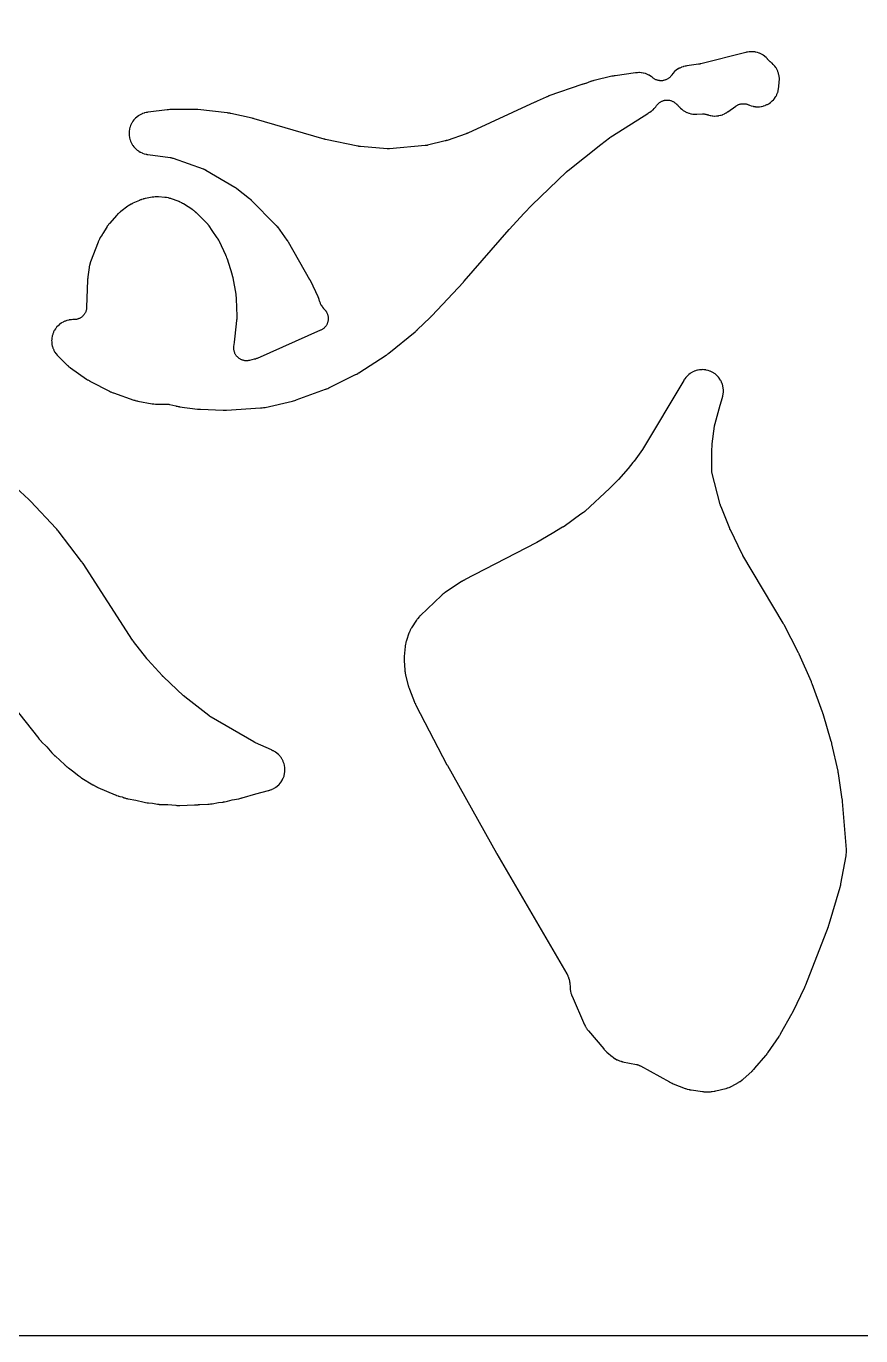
# Model space of a CAD drawing. Header units: millimetres. Extents: x 0 to 300, y 0 to 300.
# Drawn here: x 130.7 to 229, y -0.1 to 154.2 of the extents above; entities that cross this region are included whole.
import ezdxf

# ---------------------------------------------------------------- set-up
doc = ezdxf.new("R2010")
doc.units = ezdxf.units.MM
doc.layers.add('CUT', color=7, linetype='CONTINUOUS')

msp = doc.modelspace()

# ---------------------------------------------------------------- linework, layer by layer
at = {"layer": 'CUT'}
for points in [[(300.0625, 298.5625), (300.0625, 1.467), (300.0625, 1.4375), (300.0625, 0.5522), (300.0589, 0.4788), (300.0503, 0.4206), (300.036, 0.3635), (300.0162, 0.3082), (299.991, 0.255), (299.9608, 0.2046), (299.9257, 0.1573), (299.8863, 0.1137), (299.8427, 0.0743), (299.7954, 0.0392), (299.745, 0.009), (299.6918, -0.0162), (299.6365, -0.036), (299.5794, -0.0503), (299.5212, -0.0589), (299.4478, -0.0625), (298.5625, -0.0625), (1.4375, -0.0625)], [(128.2864, 75.2157), (132.1765, 70.2957), (132.1875, 70.2822), (132.2604, 70.1953), (132.2718, 70.1821), (132.3665, 70.0757), (132.3783, 70.0628), (132.4561, 69.9803), (132.4683, 69.9677), (133.1257, 69.3103), (133.7095, 68.6225), (133.7179, 68.6129), (133.7727, 68.5509), (133.7813, 68.5415), (133.8151, 68.505), (133.8327, 68.4866), (133.9501, 68.37), (133.9685, 68.3525), (134.0053, 68.3189), (134.0148, 68.3105), (134.0771, 68.256), (134.0868, 68.2477), (134.7119, 67.7241), (135.2111, 67.2249), (135.221, 67.2152), (135.2865, 67.1526), (135.2967, 67.1431), (135.337, 67.1065), (135.358, 67.0882), (135.4973, 66.9726), (135.5192, 66.9553), (135.5626, 66.9226), (135.5738, 66.9143), (135.6474, 66.8615), (135.6588, 66.8535), (136.162, 66.5095), (136.8749, 65.9124), (136.883, 65.9057), (136.9395, 65.86), (136.948, 65.8533), (136.9856, 65.824), (137.004, 65.8102), (137.1202, 65.7266), (137.1384, 65.714), (137.1703, 65.6928), (137.179, 65.6871), (137.2396, 65.6484), (137.2495, 65.6422), (138.5542, 64.8423), (138.5652, 64.8358), (138.6362, 64.7943), (138.6472, 64.788), (138.6905, 64.764), (138.7129, 64.7521), (138.86, 64.6782), (138.8829, 64.6673), (138.9157, 64.6525), (138.9566, 64.63), (138.9821, 64.6167), (139.0324, 64.5921), (139.0453, 64.5859), (139.13, 64.5468), (139.1431, 64.541), (141.1932, 63.6542), (141.2055, 63.649), (141.2857, 63.6164), (141.2981, 63.6115), (141.3467, 63.593), (141.3719, 63.5841), (141.5362, 63.5297), (141.5617, 63.5219), (141.6118, 63.5078), (141.6246, 63.5043), (141.7085, 63.4827), (141.7214, 63.4795), (142.0007, 63.4139), (142.0944, 63.3764), (142.1085, 63.3709), (142.2005, 63.3367), (142.2147, 63.3317), (142.2705, 63.3125), (142.2993, 63.3034), (142.4878, 63.2492), (142.517, 63.2416), (142.5744, 63.2281), (142.5891, 63.2249), (142.6852, 63.2049), (142.7, 63.202), (143.5958, 63.0394), (144.5883, 62.8063), (144.609, 62.8019), (144.7443, 62.7751), (144.7652, 62.7714), (144.936, 62.7438), (144.9571, 62.7408), (145.0939, 62.7237), (145.115, 62.7214), (145.5714, 62.6807), (146.1686, 62.5722), (146.1814, 62.57), (146.2648, 62.5567), (146.2777, 62.5548), (146.328, 62.5479), (146.3539, 62.545), (146.5221, 62.5293), (146.548, 62.5274), (146.5988, 62.5249), (146.6118, 62.5244), (146.6963, 62.5221), (146.7093, 62.5218), (147.3975, 62.5175), (148.3048, 62.4365), (148.3246, 62.4351), (148.4531, 62.4278), (148.4729, 62.4271), (148.6343, 62.4233), (148.6542, 62.4232), (148.7829, 62.4245), (148.8027, 62.425), (150.5039, 62.4982), (150.6523, 62.4972), (150.6694, 62.4974), (150.7802, 62.4998), (150.7972, 62.5005), (150.9361, 62.5075), (150.9532, 62.5086), (151.0636, 62.5173), (151.0806, 62.5189), (151.1427, 62.5256), (152.0778, 62.5658), (152.0987, 62.5671), (152.2341, 62.5777), (152.2549, 62.5796), (152.4242, 62.5988), (152.4449, 62.6015), (152.5792, 62.6215), (152.5998, 62.6249), (153.3575, 62.7646), (153.8811, 62.821), (153.903, 62.8238), (154.0449, 62.8444), (154.0667, 62.848), (154.2436, 62.8804), (154.2653, 62.8848), (154.4053, 62.9158), (154.4267, 62.9209), (154.9636, 63.0606), (155.7282, 63.2016), (155.7443, 63.2048), (155.8488, 63.227), (155.8649, 63.2307), (155.9952, 63.2622), (156.0111, 63.2663), (156.1143, 63.2942), (156.1301, 63.2987), (157.7579, 63.7879), (159.2519, 64.1767), (159.2661, 64.1806), (159.3583, 64.207), (159.3724, 64.2112), (159.4274, 64.2285), (159.4553, 64.238), (159.6327, 64.3033), (159.687, 64.3264), (159.8547, 64.4077), (159.9065, 64.436), (160.0655, 64.5334), (160.1142, 64.5667), (160.2629, 64.6792), (160.3081, 64.7171), (160.445, 64.8437), (160.4863, 64.8858), (160.6101, 65.0252), (160.6471, 65.0712), (160.7566, 65.2221), (160.7888, 65.2715), (160.883, 65.4324), (160.9103, 65.4847), (160.9882, 65.6541), (161.0102, 65.7089), (161.0711, 65.8851), (161.0876, 65.9417), (161.1309, 66.1231), (161.1418, 66.1811), (161.1671, 66.3658), (161.1722, 66.4246), (161.1792, 66.6109), (161.1785, 66.6699), (161.1672, 66.856), (161.1608, 66.9146), (161.1313, 67.0987), (161.1191, 67.1564), (161.0716, 67.3368), (161.0538, 67.393), (160.9889, 67.5678), (160.9657, 67.622), (160.8839, 67.7896), (160.8555, 67.8413), (160.7577, 68), (160.7243, 68.0486), (160.6113, 68.197), (160.5734, 68.2421), (160.4464, 68.3787), (160.4042, 68.4199), (160.2644, 68.5433), (160.2183, 68.5801), (160.0671, 68.6892), (160.0177, 68.7214), (159.8542, 68.8164), (159.8284, 68.8306), (159.7772, 68.8571), (159.7641, 68.8637), (159.6779, 68.9057), (159.6645, 68.912), (159.5804, 68.9504), (157.7133, 69.8032), (157.7034, 69.8077), (157.6806, 69.8185), (157.6708, 69.8232), (157.6589, 69.829), (157.6492, 69.8338), (157.6266, 69.8451), (157.6169, 69.85), (157.6058, 69.8557), (157.5962, 69.8608), (157.5739, 69.8726), (157.5644, 69.8778), (157.5528, 69.8841), (157.5433, 69.8894), (157.5213, 69.9018), (157.5119, 69.9072), (152.476, 72.8225), (152.4623, 72.8306), (152.4304, 72.8498), (152.4168, 72.8581), (152.4004, 72.8684), (152.387, 72.877), (152.3558, 72.8973), (152.3426, 72.9061), (152.3275, 72.9164), (152.3143, 72.9254), (152.2839, 72.9468), (152.271, 72.9561), (152.2553, 72.9676), (152.2425, 72.9771), (152.2129, 72.9995), (152.2003, 73.0093), (149.3911, 75.2184), (149.3837, 75.2243), (149.3663, 75.2382), (149.359, 75.2442), (149.35, 75.2516), (149.3427, 75.2577), (149.3257, 75.272), (149.3184, 75.2781), (149.3101, 75.2852), (149.3029, 75.2915), (149.2862, 75.3061), (149.2791, 75.3124), (149.2704, 75.3201), (149.2634, 75.3265), (149.247, 75.3415), (149.24, 75.348), (146.8663, 77.5635), (146.8611, 77.5684), (146.849, 77.5798), (146.8439, 77.5848), (146.8315, 77.5966), (146.8253, 77.6028), (146.8106, 77.6171), (146.8044, 77.6233), (146.7973, 77.6305), (146.7911, 77.6367), (146.7767, 77.6514), (146.7706, 77.6577), (146.7674, 77.661), (146.7603, 77.6686), (146.7437, 77.6862), (146.7366, 77.6939), (145.02, 79.5671), (145.0134, 79.5743), (144.9982, 79.5913), (144.9917, 79.5986), (144.984, 79.6073), (144.9777, 79.6146), (144.9631, 79.6317), (144.9568, 79.639), (144.9496, 79.6476), (144.9435, 79.655), (144.9291, 79.6724), (144.923, 79.68), (144.9156, 79.6892), (144.9096, 79.6967), (144.8956, 79.7145), (144.8897, 79.7221), (143.3424, 81.7336), (143.337, 81.7408), (143.3243, 81.7576), (143.3189, 81.7648), (143.3124, 81.7737), (143.307, 81.781), (143.2947, 81.7981), (143.2895, 81.8054), (143.2835, 81.8139), (143.2783, 81.8213), (143.2663, 81.8386), (143.2612, 81.8461), (143.255, 81.8552), (143.25, 81.8627), (143.2383, 81.8802), (143.2334, 81.8878), (137.387, 90.9004), (137.381, 90.9095), (137.3386, 90.9723), (137.332, 90.9819), (137.2777, 91.0591), (137.271, 91.0684), (137.227, 91.1286), (137.2196, 91.1384), (134.4543, 94.7571), (134.445, 94.7689), (134.3838, 94.845), (134.3742, 94.8566), (134.295, 94.9502), (134.2851, 94.9616), (134.2201, 95.0345), (134.21, 95.0456), (131.192, 98.2673), (131.1848, 98.2749), (131.1343, 98.3269), (131.1265, 98.3348), (131.0623, 98.3985), (131.0545, 98.4062), (131.0029, 98.4556), (130.9944, 98.4636), (123.8301, 105.0611)]]:
    msp.add_lwpolyline(points, dxfattribs=at)
for points in [[(133.7289, 116.7149), (133.7676, 116.5348), (133.7825, 116.4785), (133.8385, 116.303), (133.8588, 116.2484), (133.9315, 116.0791), (133.9571, 116.0268), (134.0459, 115.8653), (134.0764, 115.8157), (134.1804, 115.6637), (134.2156, 115.6172), (134.3355, 115.4741), (134.3548, 115.4522), (134.3934, 115.4104), (134.4034, 115.3998), (134.4693, 115.3318), (134.4796, 115.3215), (135.52, 114.2993), (135.5288, 114.2909), (135.5867, 114.2363), (135.5957, 114.228), (135.6311, 114.1959), (135.6496, 114.1798), (135.7718, 114.078), (135.7909, 114.0627), (135.8288, 114.0336), (135.8386, 114.0263), (135.9027, 113.9791), (135.9127, 113.972), (137.7968, 112.6458), (137.8142, 112.634), (137.9289, 112.5591), (137.9468, 112.5479), (138.0939, 112.4591), (138.1121, 112.4485), (138.2318, 112.3819), (138.2504, 112.372), (140.5027, 111.22), (140.521, 111.211), (140.6404, 111.155), (140.6589, 111.1466), (140.8111, 111.0814), (140.8299, 111.0737), (140.9529, 111.0258), (140.9719, 111.0188), (143.3832, 110.1729), (143.3936, 110.1694), (143.4664, 110.1453), (143.4773, 110.1418), (143.5254, 110.1269), (143.5487, 110.1202), (143.6948, 110.0814), (143.7175, 110.0759), (143.757, 110.067), (143.7677, 110.0647), (143.842, 110.0495), (143.8541, 110.0471), (145.5185, 109.741), (145.5331, 109.7385), (145.6281, 109.7235), (145.6427, 109.7213), (145.7, 109.7137), (145.7294, 109.7105), (145.9209, 109.6946), (145.9505, 109.6928), (146.0082, 109.6909), (146.023, 109.6905), (146.1191, 109.6897), (146.1339, 109.6897), (146.4706, 109.6949), (146.6962, 109.6984), (146.8002, 109.7), (147.1806, 109.7059), (147.2198, 109.7057), (147.2914, 109.7036), (147.3695, 109.6981), (147.4213, 109.6921), (147.4985, 109.6797), (147.5688, 109.6653), (147.6069, 109.6566), (148.3346, 109.4743), (148.3512, 109.4704), (148.4594, 109.4466), (148.4761, 109.4431), (148.6128, 109.417), (148.6295, 109.4141), (148.739, 109.3964), (148.7558, 109.3939), (150.8597, 109.115), (150.8739, 109.1133), (150.9665, 109.1032), (150.9808, 109.1019), (151.0974, 109.092), (151.1117, 109.091), (151.2047, 109.0854), (151.219, 109.0847), (153.9096, 108.9872), (153.9106, 108.9872), (153.9252, 108.9868), (154.02, 108.9857), (154.0345, 108.9857), (154.1536, 108.9872), (154.1682, 108.9875), (154.2629, 108.991), (154.2775, 108.9917), (158.3066, 109.2379), (158.3189, 109.2388), (158.3986, 109.2453), (158.4108, 109.2464), (158.4587, 109.2513), (158.4831, 109.2543), (158.5017, 109.257), (158.5115, 109.2582), (158.6699, 109.2811), (158.6942, 109.2851), (158.7416, 109.294), (158.7536, 109.2964), (158.832, 109.3127), (158.8441, 109.3153), (162.0533, 110.0524), (162.0709, 110.0567), (162.1853, 110.0867), (162.2028, 110.0915), (162.3452, 110.1335), (162.3626, 110.1389), (162.4749, 110.1757), (162.4921, 110.1816), (162.4934, 110.1821), (165.9659, 111.4381), (165.9819, 111.4441), (166.0848, 111.4847), (166.1005, 111.4911), (166.2281, 111.5457), (166.2437, 111.5526), (166.3441, 111.5989), (166.3595, 111.6063), (169.5124, 113.1704), (169.5273, 113.178), (169.6231, 113.2289), (169.6377, 113.237), (169.7561, 113.3042), (169.7705, 113.3126), (169.8634, 113.3688), (169.8775, 113.3776), (173.0893, 115.4445), (173.1033, 115.4538), (173.1932, 115.5152), (173.2069, 115.5249), (173.3175, 115.6052), (173.3309, 115.6152), (173.4172, 115.6816), (173.4304, 115.692), (176.5334, 118.2194), (176.5432, 118.2276), (176.6065, 118.2815), (176.6162, 118.2899), (176.6943, 118.3592), (176.7038, 118.3678), (176.7647, 118.4243), (176.774, 118.4331), (178.3084, 119.9175), (178.3087, 119.9178), (178.3367, 119.9449), (178.3419, 119.9499), (178.3776, 119.9854), (178.3831, 119.9909), (178.4271, 120.0356), (178.4324, 120.0411), (178.4667, 120.0769), (178.4723, 120.0828), (182.201, 124.0795), (182.2041, 124.0828), (182.2255, 124.1062), (182.2288, 124.1098), (182.2554, 124.1392), (182.2586, 124.1428), (182.2794, 124.1662), (182.2828, 124.17), (187.6117, 130.2659), (189.3486, 132.2006), (190.2716, 133.1236), (194.3737, 137.0628), (194.3814, 137.07), (194.3993, 137.0868), (194.407, 137.0939), (194.4163, 137.1025), (194.4241, 137.1095), (194.4423, 137.1258), (194.4501, 137.1328), (194.4592, 137.1407), (194.4672, 137.1476), (194.4857, 137.1634), (194.4938, 137.1702), (194.5036, 137.1784), (194.5117, 137.1851), (194.5306, 137.2005), (194.5388, 137.2071), (198.4042, 140.2817), (199.4101, 141.0578), (199.4158, 141.0621), (199.4291, 141.0722), (199.4348, 141.0765), (199.4484, 141.0867), (199.4554, 141.0919), (199.4719, 141.1039), (199.479, 141.109), (199.4872, 141.1149), (199.4944, 141.12), (199.5111, 141.1318), (199.5184, 141.1368), (199.522, 141.1393), (199.5306, 141.1451), (199.5507, 141.1586), (199.5594, 141.1644), (199.7897, 141.315), (203.9434, 143.9496), (204.0058, 143.9843), (204.0187, 143.9916), (204.1017, 144.0405), (204.1144, 144.0482), (204.1639, 144.079), (204.1888, 144.0953), (204.3456, 144.2041), (204.3928, 144.2405), (204.5362, 144.3626), (204.5448, 144.3707), (204.5486, 144.374), (204.6819, 144.5004), (204.7221, 144.5424), (204.8425, 144.681), (204.8784, 144.7267), (204.9771, 144.8655), (205.0036, 144.9009), (205.0537, 144.9645), (205.1118, 145.0312), (205.1527, 145.0737), (205.217, 145.1344), (205.2618, 145.1726), (205.3318, 145.2267), (205.3802, 145.2604), (205.4551, 145.3073), (205.5065, 145.336), (205.5858, 145.3754), (205.6397, 145.399), (205.7224, 145.4303), (205.7785, 145.4485), (205.8639, 145.4716), (205.9214, 145.4842), (206.0086, 145.4988), (206.0671, 145.5056), (206.1554, 145.5116), (206.2143, 145.5127), (206.3027, 145.5099), (206.3614, 145.5052), (206.4491, 145.4938), (206.5071, 145.4834), (206.5933, 145.4634), (206.6499, 145.4473), (206.7337, 145.419), (206.7885, 145.3975), (206.8691, 145.361), (206.9216, 145.3342), (206.9982, 145.29), (207.0477, 145.2582), (207.1197, 145.2067), (207.1843, 145.1555), (207.2118, 145.1328), (207.2146, 145.1304), (207.2214, 145.1247), (207.293, 145.0649), (207.3044, 145.0557), (207.3124, 145.0494), (207.3473, 145.0202), (207.4097, 144.9653), (207.4748, 144.902), (207.5314, 144.8411), (207.5615, 144.8071), (207.5633, 144.8049), (207.5724, 144.7943), (207.6301, 144.7288), (207.6492, 144.708), (207.6547, 144.7024), (207.6566, 144.7002), (207.6787, 144.6773), (207.7545, 144.5948), (207.7953, 144.5546), (207.93, 144.4335), (207.9744, 144.3973), (208.12, 144.2897), (208.1677, 144.2579), (208.3229, 144.1647), (208.3734, 144.1376), (208.5368, 144.0596), (208.5896, 144.0374), (208.7621, 143.9745), (208.7892, 143.9653), (208.792, 143.9644), (208.82, 143.9564), (209.0034, 143.9089), (209.0318, 143.9023), (209.0384, 143.9009), (209.0676, 143.8956), (209.2555, 143.8662), (209.3145, 143.8599), (209.5044, 143.8492), (209.5341, 143.8482), (209.592, 143.8478), (209.6069, 143.8479), (209.7033, 143.8496), (209.7182, 143.8501), (210.3895, 143.8786), (210.4297, 143.8794), (210.5032, 143.8793), (210.5834, 143.8755), (210.6367, 143.8706), (210.7162, 143.8598), (210.7688, 143.8501), (210.847, 143.8322), (210.9122, 143.8142), (210.9619, 143.7989), (210.9694, 143.7964), (210.9807, 143.7924), (211.0167, 143.7796), (211.0306, 143.7749), (211.0851, 143.7571), (211.1132, 143.7486), (211.2948, 143.6988), (211.3522, 143.6861), (211.5352, 143.6547), (211.5935, 143.6477), (211.7787, 143.6344), (211.8375, 143.6331), (212.0231, 143.6379), (212.0817, 143.6424), (212.266, 143.6654), (212.3238, 143.6755), (212.505, 143.7164), (212.5616, 143.7321), (212.7378, 143.7906), (212.7926, 143.8118), (212.9623, 143.8872), (213.0148, 143.9136), (213.1785, 144.0065), (213.2037, 144.0216), (213.2522, 144.0523), (213.2645, 144.0604), (213.3438, 144.1134), (213.356, 144.1217), (214.3234, 144.8036), (214.3586, 144.8272), (214.4242, 144.8689), (214.4979, 144.9111), (214.5482, 144.9368), (214.6254, 144.9718), (214.678, 144.9926), (214.7582, 145.0202), (214.8124, 145.036), (214.8949, 145.0559), (214.9504, 145.0666), (215.0344, 145.0786), (215.0906, 145.084), (215.1754, 145.088), (215.2319, 145.0881), (215.3166, 145.0841), (215.3729, 145.0789), (215.4569, 145.067), (215.5124, 145.0564), (215.5949, 145.0367), (215.6492, 145.0209), (215.7294, 144.9935), (215.8017, 144.9649), (215.8408, 144.9484), (215.8424, 144.9477), (215.8556, 144.9419), (215.9073, 144.9201), (215.9341, 144.9095), (216.1071, 144.846), (216.1619, 144.8288), (216.3378, 144.7828), (216.394, 144.7709), (216.5735, 144.742), (216.6306, 144.7355), (216.812, 144.7239), (216.8695, 144.723), (217.0512, 144.7287), (217.1085, 144.7333), (217.2888, 144.7564), (217.3454, 144.7664), (217.5227, 144.8067), (217.5781, 144.8221), (217.7507, 144.8792), (217.8043, 144.8998), (217.9707, 144.9731), (218.0221, 144.9988), (218.1807, 145.0877), (218.2294, 145.1182), (218.3787, 145.2219), (218.4243, 145.2569), (218.563, 145.3743), (218.6051, 145.4136), (218.7319, 145.5438), (218.77, 145.5868), (218.8838, 145.7286), (218.9176, 145.7751), (219.0173, 145.9271), (219.0465, 145.9766), (219.1312, 146.1375), (219.1555, 146.1896), (219.2244, 146.3578), (219.2436, 146.412), (219.2961, 146.586), (219.3101, 146.6418), (219.3457, 146.82), (219.3542, 146.8769), (219.3728, 147.0602), (219.375, 147.0889), (219.378, 147.145), (219.3786, 147.1593), (219.3806, 147.2282), (219.3808, 147.2346), (219.3821, 147.2709), (219.3825, 147.283), (219.3839, 147.3111), (219.3845, 147.3231), (219.3849, 147.3289), (219.3875, 147.3619), (219.3946, 147.435), (219.3999, 147.4788), (219.4022, 147.4944), (219.4044, 147.5088), (219.4057, 147.5179), (219.4182, 147.6105), (219.4199, 147.6251), (219.4262, 147.6822), (219.4287, 147.7115), (219.4401, 147.8997), (219.4407, 147.9585), (219.4337, 148.1443), (219.4286, 148.2029), (219.4034, 148.3871), (219.3926, 148.4449), (219.3495, 148.6257), (219.3331, 148.6822), (219.2725, 148.858), (219.2506, 148.9126), (219.1731, 149.0816), (219.146, 149.1338), (219.0523, 149.2944), (219.0203, 149.3437), (218.9113, 149.4943), (218.8745, 149.5402), (218.7514, 149.6795), (218.7103, 149.7216), (218.5722, 149.8499), (218.5501, 149.8694), (218.5062, 149.9063), (218.4948, 149.9157), (218.4202, 149.9754), (218.4086, 149.9845), (218.3893, 149.9991), (218.3521, 150.0291), (218.2853, 150.0857), (218.2158, 150.1514), (218.1554, 150.2148), (218.1234, 150.2503), (218.0845, 150.2957), (218.0829, 150.2976), (218.0414, 150.3456), (218.0234, 150.3656), (217.905, 150.491), (217.8648, 150.5298), (217.725, 150.6527), (217.6795, 150.689), (217.5301, 150.7965), (217.4813, 150.8282), (217.3222, 150.9208), (217.2705, 150.9476), (217.1032, 151.0243), (217.0492, 151.046), (216.8752, 151.1061), (216.8193, 151.1224), (216.6404, 151.1654), (216.5832, 151.1763), (216.4009, 151.2017), (216.3429, 151.207), (216.159, 151.2146), (216.1008, 151.2142), (215.917, 151.204), (215.8591, 151.198), (215.6747, 151.1697), (215.646, 151.1645), (215.5903, 151.1532), (215.5761, 151.1501), (215.4839, 151.129), (215.4697, 151.1255), (210.1861, 149.7791), (210.1736, 149.776), (210.1445, 149.769), (210.132, 149.7661), (210.1167, 149.7627), (210.1042, 149.76), (210.0749, 149.7538), (210.0623, 149.7513), (210.0478, 149.7484), (210.0352, 149.7461), (210.0057, 149.7408), (209.9931, 149.7386), (209.9776, 149.736), (209.965, 149.734), (209.9354, 149.7296), (209.9227, 149.7277), (208.5333, 149.5384), (208.5188, 149.5362), (208.4252, 149.5211), (208.4108, 149.5186), (208.3548, 149.5082), (208.3262, 149.5022), (208.1442, 149.459), (208.0881, 149.4428), (207.9135, 149.383), (207.8593, 149.3614), (207.6914, 149.2849), (207.6395, 149.2582), (207.4798, 149.1657), (207.4308, 149.1341), (207.2808, 149.0266), (207.2351, 148.9903), (207.0963, 148.8687), (207.0543, 148.8282), (206.928, 148.6937), (206.8901, 148.6492), (206.7759, 148.5011), (206.7586, 148.4775), (206.7498, 148.4648), (206.7267, 148.4334), (206.7182, 148.4214), (206.7075, 148.4061), (206.6542, 148.3369), (206.6165, 148.2926), (206.5568, 148.2289), (206.515, 148.1885), (206.4493, 148.131), (206.4038, 148.0948), (206.3329, 148.0438), (206.2841, 148.0122), (206.2086, 147.9684), (206.1569, 147.9417), (206.0775, 147.9054), (206.0235, 147.8838), (205.9409, 147.8554), (205.8851, 147.8391), (205.8002, 147.8188), (205.743, 147.8081), (205.6566, 147.7961), (205.5986, 147.7909), (205.5114, 147.7874), (205.4533, 147.7879), (205.3661, 147.7928), (205.3082, 147.7989), (205.222, 147.8123), (205.165, 147.824), (205.0804, 147.8456), (205.0249, 147.8628), (204.9428, 147.8925), (204.8891, 147.915), (204.8103, 147.9526), (204.7591, 147.9801), (204.6843, 148.0252), (204.636, 148.0575), (204.5659, 148.1096), (204.5241, 148.144), (204.5213, 148.1463), (204.4842, 148.1763), (204.4642, 148.1919), (204.3134, 148.3041), (204.2651, 148.3364), (204.1078, 148.4312), (204.0567, 148.4588), (203.891, 148.5379), (203.8374, 148.5604), (203.6648, 148.6232), (203.6093, 148.6404), (203.4315, 148.6861), (203.3746, 148.6979), (203.1932, 148.7263), (203.1354, 148.7324), (202.9521, 148.7431), (202.894, 148.7437), (202.7079, 148.7365), (202.6789, 148.7347), (202.6224, 148.7298), (202.608, 148.7283), (202.5141, 148.7178), (202.4997, 148.716), (200.0859, 148.3871), (200.0709, 148.3848), (199.9736, 148.369), (199.9586, 148.3664), (199.837, 148.3435), (199.8222, 148.3405), (199.7258, 148.3199), (199.711, 148.3165), (197.6109, 147.8102), (197.5942, 147.8059), (197.4863, 147.7766), (197.4697, 147.7719), (197.3354, 147.7312), (197.319, 147.726), (197.2129, 147.6905), (197.1967, 147.6848), (196.6207, 147.4737), (196.5933, 147.4677), (196.5762, 147.4636), (196.4658, 147.4357), (196.4489, 147.4311), (196.3114, 147.392), (196.2946, 147.387), (196.186, 147.3526), (196.1694, 147.3471), (192.2855, 145.993), (192.2721, 145.9881), (192.1856, 145.9556), (192.1723, 145.9505), (192.0647, 145.9071), (192.0515, 145.9017), (191.9667, 145.8651), (191.9537, 145.8593), (190.9148, 145.3825), (190.9098, 145.3806), (190.8368, 145.3522), (190.8257, 145.3477), (190.7348, 145.3102), (190.7237, 145.3055), (190.652, 145.2742), (190.641, 145.2693), (182.7402, 141.6308), (182.7304, 141.6263), (182.7073, 141.616), (182.6973, 141.6116), (182.6852, 141.6064), (182.6752, 141.6022), (182.6519, 141.5924), (182.6419, 141.5883), (182.6302, 141.5836), (182.6201, 141.5796), (182.5965, 141.5704), (182.5864, 141.5665), (182.574, 141.5619), (182.5638, 141.5581), (182.54, 141.5495), (182.5298, 141.5459), (180.2758, 140.7608), (180.2655, 140.7573), (180.2416, 140.7493), (180.2313, 140.7459), (180.2187, 140.7418), (180.2084, 140.7386), (180.1842, 140.7312), (180.1739, 140.728), (180.1619, 140.7245), (180.1515, 140.7215), (180.1272, 140.7146), (180.1168, 140.7118), (180.104, 140.7083), (180.0936, 140.7056), (180.0691, 140.6993), (180.0586, 140.6967), (177.9863, 140.1919), (177.9795, 140.1902), (177.9637, 140.1865), (177.9608, 140.1858), (177.93, 140.1793), (177.8681, 140.1672), (177.8468, 140.1633), (177.8171, 140.159), (177.7379, 140.1491), (177.7039, 140.1455), (173.5175, 139.7812), (173.5081, 139.7804), (173.4934, 139.7793), (173.4693, 139.7778), (173.4372, 139.7762), (173.4085, 139.7752), (173.3857, 139.7748), (173.3727, 139.7747), (173.3678, 139.7747), (173.3396, 139.775), (173.2768, 139.7768), (173.2393, 139.7787), (173.2266, 139.7796), (173.2172, 139.7803), (170.0625, 140.0349), (170.0487, 140.0361), (170.0165, 140.0392), (170.0027, 140.0407), (169.9859, 140.0425), (169.9721, 140.0442), (169.94, 140.0483), (169.9263, 140.0501), (169.9105, 140.0524), (169.8968, 140.0545), (169.8649, 140.0595), (169.8512, 140.0618), (169.8345, 140.0647), (169.8209, 140.0672), (169.7891, 140.0733), (169.7755, 140.076), (165.966, 140.8632), (165.9572, 140.8651), (165.9367, 140.8695), (165.9279, 140.8715), (165.9172, 140.8739), (165.9084, 140.876), (165.8879, 140.8809), (165.8792, 140.883), (165.8691, 140.8855), (165.8604, 140.8877), (165.84, 140.893), (165.8313, 140.8953), (165.8207, 140.8982), (165.812, 140.9006), (165.7917, 140.9063), (165.7831, 140.9087), (157.5457, 143.3121), (157.537, 143.3146), (157.4764, 143.3313), (157.4671, 143.3338), (157.3913, 143.3534), (157.382, 143.3557), (157.3219, 143.3702), (157.312, 143.3725), (154.7862, 143.9372), (154.7704, 143.9405), (154.6676, 143.9606), (154.6517, 143.9635), (154.522, 143.9853), (154.5061, 143.9877), (154.4023, 144.0023), (154.3863, 144.0043), (150.9174, 144.3959), (150.8993, 144.3977), (150.7819, 144.4074), (150.7638, 144.4086), (150.6162, 144.4163), (150.5981, 144.4169), (150.4803, 144.4195), (150.4622, 144.4196), (147.7657, 144.3969), (147.7476, 144.3965), (147.6305, 144.392), (147.6125, 144.391), (147.4658, 144.3809), (147.4478, 144.3794), (147.3312, 144.3679), (147.3133, 144.3658), (145.0466, 144.0726), (145.0318, 144.0705), (144.9362, 144.0557), (144.9215, 144.0532), (144.8643, 144.0429), (144.8351, 144.0369), (144.6493, 143.9938), (144.592, 143.9775), (144.4138, 143.917), (144.3585, 143.8951), (144.1871, 143.8173), (144.1342, 143.79), (143.9714, 143.6956), (143.9215, 143.6632), (143.7689, 143.5531), (143.7224, 143.5159), (143.5814, 143.3912), (143.5388, 143.3496), (143.4109, 143.2116), (143.3727, 143.1659), (143.2591, 143.0159), (143.2255, 142.9667), (143.1273, 142.8062), (143.0989, 142.7539), (143.0171, 142.5844), (142.9939, 142.5296), (142.9293, 142.3528), (142.9117, 142.2959), (142.8649, 142.1136), (142.853, 142.0553), (142.8246, 141.8693), (142.8185, 141.8101), (142.8086, 141.6221), (142.8084, 141.5626), (142.8172, 141.3746), (142.8229, 141.3154), (142.8503, 141.1292), (142.8619, 141.0708), (142.9076, 140.8882), (142.9249, 140.8313), (142.9884, 140.6541), (143.0113, 140.5991), (143.0921, 140.4292), (143.1203, 140.3768), (143.2175, 140.2156), (143.2508, 140.1663), (143.3635, 140.0156), (143.4015, 139.9697), (143.5286, 139.8309), (143.5709, 139.7891), (143.7112, 139.6636), (143.7575, 139.6261), (143.9094, 139.5151), (143.9592, 139.4825), (144.1214, 139.3871), (144.1742, 139.3595), (144.3451, 139.2807), (144.4003, 139.2584), (144.5782, 139.1969), (144.6353, 139.1803), (144.8209, 139.1361), (144.8501, 139.1299), (144.9072, 139.1193), (144.9219, 139.1167), (145.0174, 139.1014), (145.0321, 139.0992), (147.6556, 138.7443), (147.667, 138.7427), (147.6823, 138.7404), (147.7276, 138.7325), (147.8028, 138.7174), (147.836, 138.7101), (147.8688, 138.7015), (147.9426, 138.6807), (147.9865, 138.667), (148.0012, 138.6621), (148.0121, 138.6583), (151.534, 137.4168), (151.5443, 137.4131), (151.5601, 137.4073), (151.5862, 137.3972), (151.621, 137.3833), (151.6517, 137.3703), (151.6758, 137.3595), (151.6896, 137.3533), (151.6946, 137.3509), (151.724, 137.3366), (151.7888, 137.3035), (151.8272, 137.2827), (151.8399, 137.2754), (151.8494, 137.2699), (155.2638, 135.2564), (155.2766, 135.2487), (155.3064, 135.2304), (155.3191, 135.2225), (155.3345, 135.2127), (155.3471, 135.2046), (155.3763, 135.1853), (155.3887, 135.177), (155.4029, 135.1673), (155.4152, 135.1588), (155.4437, 135.1386), (155.4559, 135.1298), (155.4706, 135.119), (155.4826, 135.1101), (155.5104, 135.0889), (155.5223, 135.0798), (156.9926, 133.9246), (157.0038, 133.9157), (157.0299, 133.8945), (157.041, 133.8854), (157.0544, 133.8741), (157.0653, 133.8648), (157.0907, 133.8428), (157.1015, 133.8333), (157.1138, 133.8223), (157.1244, 133.8126), (157.1491, 133.7898), (157.1596, 133.78), (157.1723, 133.7679), (157.1826, 133.7579), (157.2065, 133.7343), (157.2167, 133.7242), (160.0684, 130.8243), (160.0798, 130.8125), (160.1061, 130.7848), (160.1173, 130.7728), (160.1308, 130.758), (160.1417, 130.7458), (160.167, 130.7171), (160.1777, 130.7047), (160.1899, 130.6904), (160.2004, 130.6778), (160.2246, 130.6482), (160.2349, 130.6354), (160.2473, 130.6197), (160.2573, 130.6068), (160.2804, 130.5763), (160.2902, 130.5632), (161.4177, 129.0209), (161.4251, 129.0107), (161.442, 128.9868), (161.4492, 128.9766), (161.4579, 128.964), (161.465, 128.9536), (161.4812, 128.9292), (161.4881, 128.9188), (161.496, 128.9066), (161.5027, 128.8961), (161.5183, 128.8713), (161.5249, 128.8606), (161.5329, 128.8475), (161.5394, 128.8368), (161.5543, 128.8116), (161.5606, 128.8007), (164.0887, 124.3825), (164.0922, 124.3763), (164.1004, 124.3618), (164.1038, 124.3556), (164.1121, 124.3407), (164.1162, 124.333), (164.1259, 124.315), (164.13, 124.3073), (164.1347, 124.2984), (164.1388, 124.2906), (164.1481, 124.2724), (164.1521, 124.2645), (164.1542, 124.2604), (164.1588, 124.2512), (164.1693, 124.2295), (164.1738, 124.2202), (165.0457, 122.3776), (165.0499, 122.3687), (165.0563, 122.3548), (165.0664, 122.3319), (165.0793, 122.3016), (165.0905, 122.2743), (165.099, 122.2523), (165.1038, 122.2397), (165.1055, 122.235), (165.1152, 122.2076), (165.1358, 122.1462), (165.1473, 122.1092), (165.151, 122.0965), (165.1536, 122.0872), (165.1769, 122.0026), (165.1811, 121.9881), (165.2097, 121.894), (165.2143, 121.8796), (165.2328, 121.8235), (165.2431, 121.7951), (165.3132, 121.6143), (165.3379, 121.5591), (165.4247, 121.3887), (165.4548, 121.3363), (165.5583, 121.1755), (165.5936, 121.1263), (165.7127, 120.9768), (165.7528, 120.9314), (165.8451, 120.8369), (165.8747, 120.8051), (165.9274, 120.7457), (165.9817, 120.6782), (166.0156, 120.6315), (166.0632, 120.559), (166.0925, 120.5093), (166.1329, 120.4326), (166.1573, 120.3803), (166.1901, 120.3), (166.2094, 120.2456), (166.2343, 120.1626), (166.2482, 120.1066), (166.265, 120.0215), (166.2735, 119.9645), (166.2821, 119.8782), (166.285, 119.8205), (166.2852, 119.7339), (166.2826, 119.6762), (166.2745, 119.5899), (166.2663, 119.5328), (166.25, 119.4476), (166.2363, 119.3915), (166.2118, 119.3084), (166.1929, 119.2539), (166.1605, 119.1735), (166.1364, 119.121), (166.0964, 119.0441), (166.0674, 118.9942), (166.0202, 118.9215), (165.9865, 118.8747), (165.9325, 118.8068), (165.8944, 118.7634), (165.8342, 118.7011), (165.7921, 118.6616), (165.7262, 118.6053), (165.6805, 118.57), (165.6094, 118.5204), (165.5606, 118.4897), (165.485, 118.4471), (165.4141, 118.4115), (165.3748, 118.393), (157.8993, 115.0819), (157.8896, 115.0777), (157.8735, 115.0708), (157.8345, 115.0551), (157.7677, 115.0301), (157.7379, 115.0196), (157.7347, 115.0185), (157.7046, 115.009), (157.6363, 114.9887), (157.5956, 114.9777), (157.5786, 114.9735), (157.5684, 114.971), (157.0149, 114.8416), (156.9727, 114.8328), (156.895, 114.8185), (156.8096, 114.807), (156.7525, 114.802), (156.6664, 114.7987), (156.609, 114.7993), (156.523, 114.8043), (156.4659, 114.8103), (156.3808, 114.8235), (156.3246, 114.8349), (156.2411, 114.8562), (156.1862, 114.873), (156.1051, 114.9021), (156.0521, 114.9241), (155.9742, 114.9608), (155.9235, 114.9878), (155.8495, 115.0318), (155.8016, 115.0635), (155.7321, 115.1144), (155.6875, 115.1505), (155.6232, 115.2078), (155.5823, 115.248), (155.5237, 115.3112), (155.4868, 115.3552), (155.4346, 115.4237), (155.402, 115.471), (155.3566, 115.5442), (155.3287, 115.5943), (155.2905, 115.6715), (155.2676, 115.7241), (155.2369, 115.8047), (155.2191, 115.8592), (155.1963, 115.9423), (155.1838, 115.9983), (155.169, 116.0832), (155.1619, 116.1401), (155.1554, 116.226), (155.1537, 116.2834), (155.1554, 116.3695), (155.1607, 116.4483), (155.1647, 116.4912), (155.2204, 116.9726), (155.2208, 116.9759), (155.2209, 116.9771), (155.4721, 119.1459), (155.5213, 119.571), (155.5213, 119.5711), (155.5214, 119.5712), (155.5225, 119.5818), (155.5295, 119.6529), (155.5295, 119.6532), (155.5297, 119.655), (155.5297, 119.6552), (155.5297, 119.6555), (155.5307, 119.6664), (155.5345, 119.7145), (155.5359, 119.7378), (155.5418, 119.883), (155.5422, 119.9054), (155.5424, 119.9444), (155.5423, 119.9549), (155.5412, 120.0278), (155.5409, 120.0397), (155.47, 122.1022), (155.4689, 122.1238), (155.4591, 122.2634), (155.4572, 122.2848), (155.4459, 122.3901), (155.4386, 122.4594), (155.4359, 122.4808), (155.4177, 122.6077), (155.4161, 122.6194), (155.416, 122.6195), (155.4126, 122.6406), (155.4126, 122.6408), (155.0685, 124.5531), (155.0661, 124.5663), (155.063, 124.5821), (155.0417, 124.6846), (155.0383, 124.7004), (155.0101, 124.8195), (155.0054, 124.8382), (154.9734, 124.9567), (154.9671, 124.9784), (154.9663, 124.9809), (154.9653, 124.984), (154.396, 126.7812), (154.3897, 126.8001), (154.3465, 126.9221), (154.3396, 126.9408), (154.2803, 127.0921), (154.2727, 127.1105), (154.2216, 127.2295), (154.2134, 127.2477), (154.2133, 127.2478), (153.4633, 128.8425), (153.463, 128.8431), (153.458, 128.8534), (153.4575, 128.8545), (153.4211, 128.9278), (153.4154, 128.939), (153.3926, 128.9827), (153.3804, 129.0047), (153.3137, 129.1202), (153.2986, 129.1465), (153.2855, 129.168), (153.2591, 129.2096), (153.2523, 129.2202), (153.207, 129.2883), (153.1999, 129.2988), (152.6076, 130.1505), (152.236, 130.6849), (152.2281, 130.696), (152.1761, 130.7672), (152.168, 130.7781), (152.1358, 130.8202), (152.1188, 130.8414), (152.0055, 130.9765), (151.9876, 130.9969), (151.9517, 131.0359), (151.9424, 131.0458), (151.8813, 131.1093), (151.8718, 131.119), (150.8172, 132.167), (150.806, 132.1778), (150.7324, 132.2472), (150.721, 132.2577), (150.6757, 132.2982), (150.652, 132.3184), (150.4947, 132.4452), (150.47, 132.4641), (150.4208, 132.4997), (150.4081, 132.5087), (150.3247, 132.5658), (150.3117, 132.5744), (149.2294, 133.2755), (149.215, 133.2846), (149.1204, 133.3421), (149.1058, 133.3507), (149.0481, 133.3836), (149.018, 133.3996), (148.82, 133.498), (148.789, 133.5123), (148.728, 133.5385), (148.7122, 133.5449), (148.6093, 133.5856), (148.5934, 133.5916), (147.8199, 133.872), (147.8071, 133.8764), (147.7234, 133.9047), (147.7105, 133.9089), (147.6598, 133.9247), (147.6337, 133.9322), (147.4652, 133.9765), (147.4121, 133.9879), (147.2403, 134.0168), (147.2134, 134.0207), (147.1606, 134.0271), (147.1471, 134.0286), (147.0592, 134.0373), (147.0457, 134.0385), (146.2842, 134.0964), (146.2714, 134.0972), (146.1879, 134.1018), (146.1751, 134.1023), (146.1249, 134.104), (146.0992, 134.1043), (145.9344, 134.1027), (145.883, 134.1), (145.719, 134.0843), (145.6934, 134.0813), (145.6437, 134.0743), (145.631, 134.0724), (145.5485, 134.0591), (145.5358, 134.057), (144.7389, 133.9109), (144.7217, 133.9075), (144.6104, 133.8838), (144.5933, 133.8799), (144.5269, 133.8636), (144.4932, 133.8543), (144.2757, 133.7876), (144.2426, 133.7763), (144.1785, 133.7525), (144.1622, 133.7461), (144.0567, 133.7033), (144.0406, 133.6965), (143.274, 133.3589), (143.2588, 133.352), (143.1606, 133.3055), (143.1456, 133.2981), (143.0874, 133.2685), (143.0581, 133.2525), (142.8703, 133.1435), (142.8419, 133.1259), (142.7874, 133.09), (142.7736, 133.0807), (142.6845, 133.0184), (142.6709, 133.0087), (141.852, 132.4019), (141.8395, 132.3924), (141.7592, 132.3296), (141.7469, 132.3197), (141.6997, 132.2808), (141.676, 132.2602), (141.5258, 132.1224), (141.5033, 132.1006), (141.4604, 132.0569), (141.4495, 132.0455), (141.38, 131.9709), (141.3695, 131.9593), (140.5101, 130.9872), (140.5017, 130.9774), (140.4477, 130.9138), (140.4396, 130.9039), (140.408, 130.8649), (140.4042, 130.86), (140.3922, 130.8446), (140.2928, 130.7107), (140.278, 130.6897), (140.2498, 130.6482), (140.2428, 130.6375), (140.1974, 130.5674), (140.1906, 130.5566), (139.7089, 129.7757), (139.703, 129.7663), (139.6909, 129.7472), (139.6882, 129.7429), (139.6703, 129.7141), (139.668, 129.7108), (139.6574, 129.6935), (139.6347, 129.6584), (139.6259, 129.6444), (139.5258, 129.4799), (139.4245, 129.3148), (139.4177, 129.3034), (139.374, 129.2284), (139.3674, 129.2168), (139.3667, 129.2157), (139.3401, 129.1677), (139.3271, 129.1428), (139.2898, 129.0673), (139.2461, 128.979), (139.2436, 128.9735), (139.2343, 128.9535), (139.2123, 128.9032), (139.2068, 128.8902), (139.1722, 128.8056), (139.167, 128.7925), (138.2798, 126.4724), (138.2739, 126.4563), (138.237, 126.3509), (138.2316, 126.3346), (138.2113, 126.2708), (138.2018, 126.2378), (138.179, 126.1486), (138.1465, 126.0216), (138.1389, 125.9881), (138.126, 125.9223), (138.123, 125.9054), (138.1046, 125.7953), (138.1021, 125.7783), (137.9509, 124.6747), (137.9489, 124.6593), (137.9379, 124.5592), (137.9363, 124.5437), (137.9257, 124.4177), (137.9246, 124.4022), (137.9187, 124.3016), (137.9179, 124.2861), (137.814, 121.1165), (137.8115, 121.0729), (137.805, 120.9932), (137.7937, 120.9066), (137.7834, 120.8494), (137.7638, 120.7644), (137.748, 120.7084), (137.7202, 120.6256), (137.699, 120.5715), (137.6633, 120.4918), (137.637, 120.44), (137.5938, 120.3641), (137.5626, 120.3151), (137.5122, 120.2438), (137.4764, 120.198), (137.4193, 120.1319), (137.3792, 120.0898), (137.3161, 120.0296), (137.2721, 119.9915), (137.2033, 119.9377), (137.1559, 119.9041), (137.0823, 119.8572), (137.0318, 119.8284), (136.9539, 119.7888), (136.9009, 119.765), (136.8196, 119.7332), (136.7645, 119.7146), (136.6805, 119.6908), (136.6239, 119.6777), (136.538, 119.6622), (136.4803, 119.6546), (136.3933, 119.6474), (136.3134, 119.6448), (136.2697, 119.6444), (136.2275, 119.645), (136.1984, 119.6447), (136.0117, 119.6385), (135.9537, 119.6337), (135.771, 119.6097), (135.7137, 119.5993), (135.5343, 119.5577), (135.4782, 119.5418), (135.3036, 119.483), (135.2494, 119.4617), (135.0813, 119.3863), (135.0294, 119.3598), (134.8695, 119.2684), (134.8204, 119.2371), (134.67, 119.1306), (134.6242, 119.0946), (134.4849, 118.9741), (134.4428, 118.9338), (134.3159, 118.8003), (134.2778, 118.7562), (134.1644, 118.611), (134.1309, 118.5634), (134.0321, 118.4079), (134.0033, 118.3572), (133.9201, 118.1929), (133.8963, 118.1397), (133.8295, 117.9681), (133.811, 117.9128), (133.7611, 117.7355), (133.748, 117.6787), (133.7155, 117.4974), (133.7081, 117.4396), (133.6933, 117.256), (133.6915, 117.1977), (133.6946, 117.0135), (133.6985, 116.9554), (133.7195, 116.7724)], [(175.2305, 79.585), (175.2337, 79.5111), (175.2343, 79.4991), (175.3063, 78.3545), (175.3074, 78.3407), (175.3151, 78.2511), (175.3164, 78.2373), (175.3223, 78.1835), (175.326, 78.1561), (175.3538, 77.9783), (175.3587, 77.9511), (175.3695, 77.8981), (175.3724, 77.8846), (175.3925, 77.7968), (175.3957, 77.7834), (175.7053, 76.5584), (175.7103, 76.5398), (175.7449, 76.4192), (175.7506, 76.4008), (175.7989, 76.251), (175.8051, 76.2327), (175.8474, 76.1147), (175.8542, 76.0966), (176.4563, 74.5724), (176.4623, 74.5579), (176.5021, 74.4643), (176.5084, 74.45), (176.5615, 74.3338), (176.5681, 74.3196), (176.6128, 74.2282), (176.6199, 74.2143), (180.268, 67.2169), (180.2699, 67.2133), (180.2835, 67.1876), (180.2856, 67.1836), (180.3029, 67.1517), (180.305, 67.1479), (180.3187, 67.1228), (180.321, 67.1187), (186.1058, 56.7811), (186.1071, 56.7789), (186.116, 56.763), (186.1174, 56.7606), (186.1286, 56.7409), (186.13, 56.7385), (186.139, 56.723), (186.1404, 56.7205), (194.4039, 42.5742), (194.4094, 42.5647), (194.4178, 42.55), (194.4312, 42.5254), (194.4488, 42.4921), (194.4638, 42.4623), (194.4753, 42.4384), (194.4817, 42.4247), (194.4841, 42.4196), (194.4972, 42.3896), (194.5253, 42.3222), (194.5412, 42.2814), (194.5462, 42.2675), (194.5498, 42.2572), (194.6469, 41.9776), (194.6502, 41.9679), (194.6553, 41.9528), (194.6633, 41.9277), (194.6735, 41.8939), (194.682, 41.8637), (194.6832, 41.8595), (194.6956, 41.8058), (194.7104, 41.7322), (194.7216, 41.6617), (194.7275, 41.6118), (194.7315, 41.5702), (194.7324, 41.5566), (194.7331, 41.5464), (194.7715, 40.9119), (194.7724, 40.8986), (194.7795, 40.8127), (194.7808, 40.7995), (194.7862, 40.7479), (194.7895, 40.7216), (194.8148, 40.5534), (194.825, 40.5013), (194.8644, 40.3382), (194.8792, 40.2872), (194.9336, 40.1261), (194.9426, 40.1011), (194.9614, 40.0528), (194.9663, 40.0405), (194.9993, 39.9608), (195.0045, 39.9486), (196.4906, 36.5688), (196.4965, 36.5557), (196.5365, 36.4705), (196.5428, 36.4575), (196.568, 36.4069), (196.5815, 36.3814), (196.6722, 36.2196), (196.7028, 36.1705), (196.8086, 36.0182), (196.8257, 35.9949), (196.8602, 35.9501), (196.8691, 35.9387), (196.9282, 35.8656), (196.9374, 35.8544), (198.7367, 33.7341), (198.7449, 33.7245), (198.7994, 33.663), (198.8079, 33.6536), (198.8414, 33.6173), (198.859, 33.5991), (198.9755, 33.4832), (198.9938, 33.4658), (199.0302, 33.4324), (199.0397, 33.424), (199.1015, 33.3698), (199.1111, 33.3616), (199.7557, 32.8202), (199.7672, 32.8108), (199.8428, 32.7504), (199.8546, 32.7413), (199.9009, 32.7061), (199.9251, 32.6887), (200.0827, 32.5811), (200.1334, 32.55), (200.2986, 32.4598), (200.3522, 32.4339), (200.5255, 32.3604), (200.5814, 32.34), (200.7636, 32.2833), (200.7923, 32.2752), (200.8486, 32.2607), (200.863, 32.2572), (200.9573, 32.2354), (200.9719, 32.2322), (202.6107, 31.8963), (202.6219, 31.8939), (202.6368, 31.8906), (202.681, 31.8798), (202.7326, 31.8658), (202.8075, 31.8419), (202.879, 31.8156), (202.9524, 31.7848), (203.0023, 31.7612), (203.0436, 31.7404), (203.0568, 31.7333), (203.0668, 31.7279), (206.4722, 29.8445), (206.4902, 29.8349), (206.6082, 29.7748), (206.6266, 29.7658), (206.7771, 29.6955), (206.7957, 29.6872), (206.9175, 29.6352), (206.9364, 29.6275), (208.3542, 29.0788), (208.3703, 29.0728), (208.4753, 29.0355), (208.4916, 29.03), (208.5553, 29.0095), (208.5882, 28.9999), (208.8038, 28.9437), (208.8372, 28.936), (208.9029, 28.9229), (208.9197, 28.9197), (209.0296, 28.901), (209.0466, 28.8983), (210.3606, 28.7124), (210.3733, 28.7108), (210.4559, 28.7009), (210.4686, 28.6995), (210.5184, 28.6946), (210.5439, 28.6926), (210.7099, 28.6835), (210.7355, 28.6826), (210.7855, 28.682), (210.7983, 28.6819), (210.8815, 28.6827), (210.8942, 28.6829), (211.3008, 28.6952), (211.3169, 28.6959), (211.4213, 28.7018), (211.4373, 28.7029), (211.4999, 28.7082), (211.5318, 28.7117), (211.7388, 28.7403), (211.7705, 28.7456), (211.8322, 28.7575), (211.8479, 28.7608), (211.95, 28.7833), (211.9656, 28.787), (213.1381, 29.0796), (213.1509, 29.083), (213.2335, 29.1055), (213.2461, 29.1091), (213.2955, 29.1238), (213.3206, 29.1318), (213.4802, 29.1869), (213.5292, 29.2063), (213.6834, 29.2752), (213.7073, 29.2865), (213.7533, 29.3095), (213.765, 29.3156), (213.8407, 29.3556), (213.8523, 29.3618), (214.6213, 29.79), (214.6355, 29.7982), (214.7271, 29.8526), (214.7411, 29.8611), (214.7952, 29.8952), (214.8224, 29.9135), (214.996, 30.0367), (215.0222, 30.0564), (215.0723, 30.0962), (215.085, 30.1066), (215.1665, 30.1752), (215.1789, 30.1859), (216.1954, 31.0895), (216.2109, 31.1037), (216.3095, 31.1978), (216.3244, 31.2125), (216.444, 31.3347), (216.4584, 31.35), (216.5502, 31.4507), (216.5641, 31.4665), (217.8286, 32.9547), (217.8384, 32.9665), (217.9011, 33.0443), (217.9106, 33.0564), (217.9869, 33.1561), (217.996, 33.1684), (218.0547, 33.2493), (218.0636, 33.2619), (219.4028, 35.2119), (219.4103, 35.2231), (219.4583, 35.2965), (219.4655, 35.3078), (219.5236, 35.4012), (219.5306, 35.4127), (219.5753, 35.4881), (219.582, 35.4998), (220.9546, 37.9428), (220.9589, 37.9505), (220.9882, 38.0045), (220.9927, 38.0129), (221.0281, 38.0808), (221.0324, 38.089), (221.0595, 38.1431), (221.0639, 38.152), (222.4464, 41.0186), (222.4516, 41.0295), (222.4844, 41.1012), (222.4893, 41.1123), (222.5287, 41.2031), (222.5334, 41.2143), (222.5633, 41.2872), (222.5678, 41.2985), (225.2118, 48.1455), (225.2161, 48.1571), (225.2434, 48.2325), (225.2475, 48.2441), (225.2799, 48.3395), (225.2838, 48.3512), (225.308, 48.4277), (225.3116, 48.4395), (226.5973, 52.8081), (226.6015, 52.8232), (226.6277, 52.9215), (226.6315, 52.9367), (226.6611, 53.0608), (226.6646, 53.0761), (226.6856, 53.1756), (226.6886, 53.1909), (227.2923, 56.4729), (227.2945, 56.4859), (227.3081, 56.57), (227.31, 56.5829), (227.3171, 56.6337), (227.3201, 56.6597), (227.336, 56.827), (227.3386, 56.8793), (227.3398, 57.0474), (227.3394, 57.0736), (227.3376, 57.1248), (227.3369, 57.1379), (227.332, 57.2229), (227.3311, 57.236), (226.8758, 62.8948), (226.875, 62.9043), (226.8686, 62.9701), (226.8676, 62.9803), (226.8583, 63.0621), (226.8571, 63.0721), (226.8486, 63.1366), (226.8472, 63.1472), (226.3946, 66.1918), (226.3931, 66.2017), (226.3817, 66.2705), (226.3798, 66.2811), (226.3641, 66.3665), (226.3621, 66.3769), (226.3484, 66.4442), (226.3461, 66.4552), (225.6278, 69.6897), (225.6255, 69.6996), (225.6089, 69.7684), (225.6063, 69.779), (225.5842, 69.8644), (225.5814, 69.8747), (225.5627, 69.9419), (225.5595, 69.9529), (224.5909, 73.1915), (224.5884, 73.1998), (224.5703, 73.2571), (224.5675, 73.2659), (224.5439, 73.3371), (224.5409, 73.3457), (224.5214, 73.4016), (224.5182, 73.4108), (223.2953, 76.7417), (223.2922, 76.7502), (223.2698, 76.8084), (223.2663, 76.8174), (223.2372, 76.8896), (223.2336, 76.8983), (223.2097, 76.955), (223.2058, 76.9642), (221.7557, 80.252), (221.7522, 80.2599), (221.7271, 80.3145), (221.7232, 80.3229), (221.6909, 80.3905), (221.687, 80.3987), (221.6606, 80.4517), (221.6563, 80.4604), (219.9938, 83.6805), (219.99, 83.6879), (219.9628, 83.7388), (219.9585, 83.7466), (219.9237, 83.8096), (219.9194, 83.8172), (219.8911, 83.8666), (219.8864, 83.8747), (215.1492, 91.8611), (215.1456, 91.8673), (215.1371, 91.8819), (215.1335, 91.8881), (215.1249, 91.9032), (215.1205, 91.9109), (215.1104, 91.929), (215.1061, 91.9367), (215.1012, 91.9458), (215.097, 91.9536), (215.0872, 91.972), (215.083, 91.9798), (215.0809, 91.9839), (215.0761, 91.9933), (215.065, 92.0152), (215.0604, 92.0246), (213.6656, 94.8654), (213.6626, 94.8716), (213.6555, 94.8862), (213.6525, 94.8925), (213.6455, 94.9073), (213.642, 94.915), (213.6337, 94.933), (213.6302, 94.9407), (213.6261, 94.9497), (213.6227, 94.9575), (213.6147, 94.9757), (213.6114, 94.9835), (213.6096, 94.9875), (213.6057, 94.9968), (213.5968, 95.0185), (213.593, 95.0278), (212.5602, 97.6072), (212.5552, 97.62), (212.5438, 97.6499), (212.539, 97.6628), (212.5333, 97.6783), (212.5287, 97.6911), (212.5183, 97.7211), (212.5139, 97.734), (212.509, 97.7489), (212.5048, 97.7619), (212.4952, 97.7923), (212.4912, 97.8053), (212.4865, 97.8213), (212.4827, 97.8344), (212.474, 97.865), (212.4704, 97.8782), (211.464, 101.6706), (211.4638, 103.9556), (211.4639, 103.9707), (211.464, 103.9863), (211.4641, 103.9915), (211.4643, 104.0042), (211.4644, 104.0097), (211.4645, 104.016), (211.4646, 104.0215), (211.465, 104.0343), (211.4652, 104.0391), (211.4655, 104.0494), (211.4661, 104.0641), (211.4664, 104.0706), (211.5126, 105.0209), (211.8051, 107.1103), (211.8071, 107.1241), (211.8121, 107.1562), (211.8144, 107.1699), (211.8172, 107.1867), (211.8197, 107.2004), (211.8257, 107.2323), (211.8284, 107.246), (211.8316, 107.2616), (211.8344, 107.2753), (211.8414, 107.307), (211.8445, 107.3206), (211.8484, 107.3371), (211.8517, 107.3506), (211.8597, 107.3821), (211.8632, 107.3956), (212.4445, 109.556), (212.7234, 110.4646), (212.7275, 110.4785), (212.7529, 110.5692), (212.7567, 110.5832), (212.7707, 110.638), (212.7772, 110.6663), (212.8143, 110.8484), (212.8231, 110.9057), (212.8422, 111.0879), (212.8455, 111.1458), (212.8469, 111.3291), (212.8446, 111.387), (212.8283, 111.5695), (212.8204, 111.627), (212.7866, 111.8071), (212.7732, 111.8635), (212.7222, 112.0395), (212.7034, 112.0944), (212.6356, 112.2646), (212.6116, 112.3174), (212.5277, 112.4804), (212.4987, 112.5306), (212.3995, 112.6847), (212.3658, 112.7318), (212.2522, 112.8756), (212.2141, 112.9193), (212.0871, 113.0515), (212.045, 113.0913), (211.9059, 113.2106), (211.8601, 113.2462), (211.7101, 113.3515), (211.6611, 113.3825), (211.5016, 113.4728), (211.4499, 113.4989), (211.2824, 113.5734), (211.2284, 113.5944), (211.0546, 113.6525), (210.9987, 113.6681), (210.8201, 113.7091), (210.7631, 113.7194), (210.5813, 113.7429), (210.5235, 113.7476), (210.3403, 113.7535), (210.2824, 113.7525), (210.0995, 113.7407), (210.0419, 113.7342), (209.861, 113.7048), (209.8043, 113.6928), (209.6271, 113.6461), (209.5718, 113.6286), (209.3999, 113.565), (209.3466, 113.5423), (209.1816, 113.4624), (209.1307, 113.4346), (208.9743, 113.3392), (208.9263, 113.3067), (208.7798, 113.1966), (208.7352, 113.1596), (208.5999, 113.0358), (208.5591, 112.9947), (208.4365, 112.8585), (208.3998, 112.8136), (208.2893, 112.6642), (208.2727, 112.6405), (208.2413, 112.5934), (208.2334, 112.5812), (208.183, 112.5016), (208.1754, 112.4892), (203.2917, 104.3391), (202.3158, 102.9814), (202.3083, 102.9721), (202.279, 102.9354), (202.1811, 102.813), (201.6226, 102.1148), (200.4886, 100.8236), (200.338, 100.6694), (199.8144, 100.1329), (199.7834, 100.1013), (199.432, 99.7413), (196.5666, 97.1014), (196.5565, 97.0923), (196.5328, 97.0711), (196.5226, 97.0622), (196.5101, 97.0513), (196.4997, 97.0425), (196.4754, 97.022), (196.465, 97.0134), (196.4528, 97.0035), (196.4422, 96.995), (196.4173, 96.9753), (196.4066, 96.9669), (196.3934, 96.9568), (196.3826, 96.9487), (196.3571, 96.9297), (196.3461, 96.9217), (196.0555, 96.7127), (194.0693, 95.2915), (194.0614, 95.286), (194.0429, 95.273), (194.0349, 95.2675), (194.0252, 95.2609), (194.0172, 95.2554), (193.9984, 95.2429), (193.9903, 95.2376), (193.981, 95.2315), (193.9729, 95.2262), (193.9538, 95.2141), (193.9456, 95.209), (193.9356, 95.2027), (193.9274, 95.1977), (193.9081, 95.1859), (193.8998, 95.181), (192.6704, 94.4523), (190.8729, 93.4025), (190.8689, 93.4002), (190.8595, 93.3948), (190.8554, 93.3924), (190.8457, 93.3869), (190.8407, 93.3841), (190.8291, 93.3776), (190.8241, 93.3748), (190.8183, 93.3716), (190.8132, 93.3688), (190.8015, 93.3624), (190.7971, 93.36), (190.7875, 93.3549), (190.7738, 93.3477), (190.7678, 93.3445), (182.3363, 88.9809), (182.3224, 88.9735), (182.2333, 88.9244), (182.2197, 88.9166), (182.1094, 88.852), (182.096, 88.8439), (182.0095, 88.7902), (181.9963, 88.7818), (180.0735, 87.5164), (180.0623, 87.5089), (179.9901, 87.459), (179.9791, 87.4512), (179.9364, 87.4203), (179.9149, 87.404), (179.7776, 87.2948), (179.7569, 87.2775), (179.7172, 87.2429), (179.7071, 87.2339), (179.6423, 87.1748), (179.6324, 87.1656), (177.1519, 84.7986), (177.1397, 84.7866), (177.0617, 84.7078), (177.0498, 84.6955), (177.0044, 84.6469), (176.9818, 84.6213), (176.8398, 84.4511), (176.8187, 84.4242), (176.7791, 84.3708), (176.7691, 84.3569), (176.7056, 84.266), (176.696, 84.2519), (176.1089, 83.3582), (176.1021, 83.3476), (176.0586, 83.2783), (176.0521, 83.2675), (176.0268, 83.2253), (176.0143, 83.2034), (175.9373, 83.0615), (175.9151, 83.0163), (175.8503, 82.8684), (175.8406, 82.8451), (175.8228, 82.7993), (175.8183, 82.7875), (175.7902, 82.7106), (175.786, 82.6987), (175.4996, 81.8608), (175.4941, 81.8436), (175.4595, 81.7316), (175.4544, 81.7142), (175.4357, 81.6464), (175.4272, 81.6114), (175.3785, 81.3821), (175.3721, 81.3466), (175.3617, 81.2771), (175.3593, 81.2592), (175.3454, 81.1428), (175.3435, 81.1248), (175.2411, 79.9743), (175.2403, 79.9636), (175.235, 79.889), (175.2343, 79.8779), (175.2317, 79.8289), (175.2309, 79.8053), (175.229, 79.6579), (175.2292, 79.6352), (175.2302, 79.5957)]]:
    msp.add_lwpolyline(points, close=True, dxfattribs=at)

doc.saveas('drawing.dxf')
